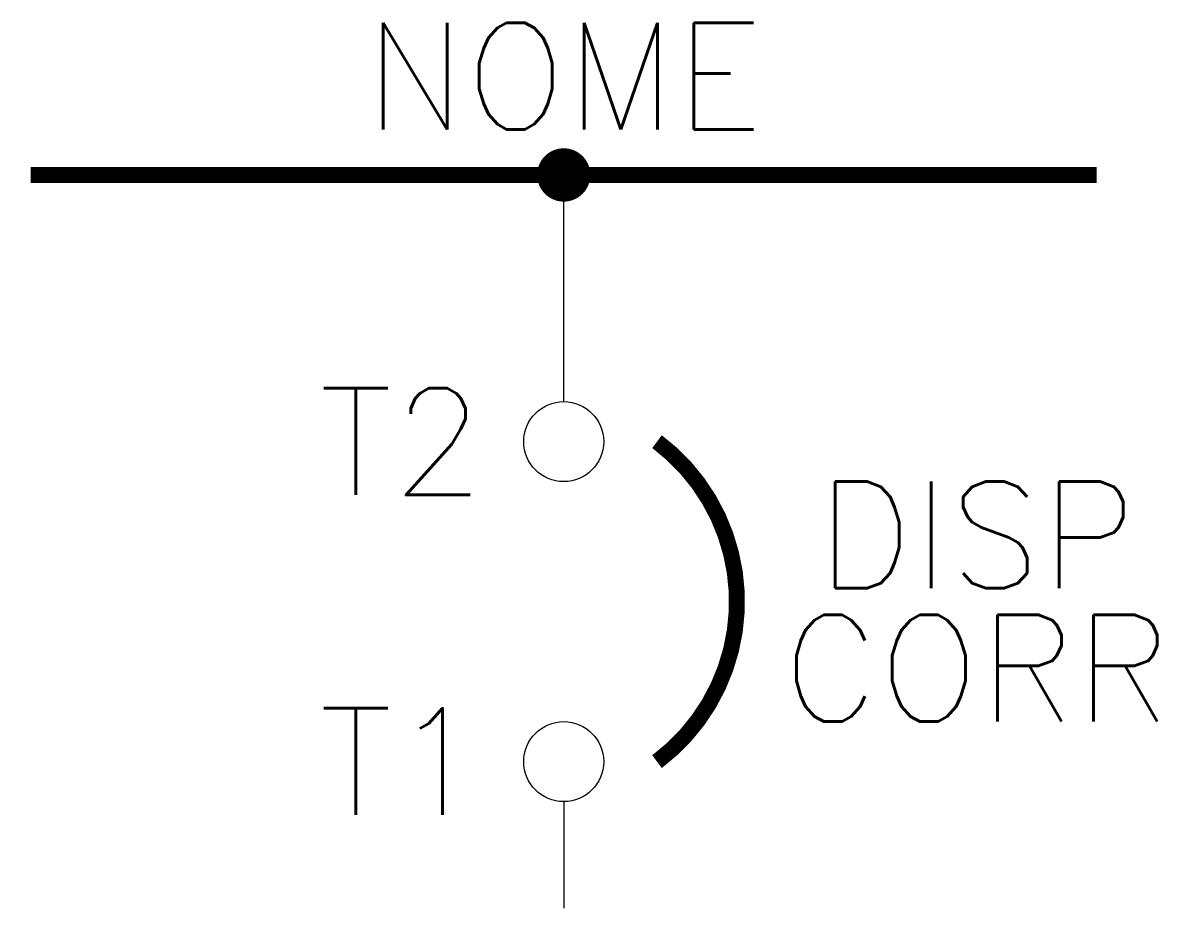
# Model space of a CAD drawing. Header units: millimetres. Extents: x 111.1 to 132.4, y 242.3 to 258.9.
import ezdxf
from ezdxf.enums import TextEntityAlignment as Align

# ---------------------------------------------------------------- set-up
doc = ezdxf.new("R2010")
doc.units = ezdxf.units.MM
doc.header["$LTSCALE"] = 10
doc.styles.add('romans', font='romans.shx')

msp = doc.modelspace()

# ---------------------------------------------------------------- linework, layer by layer
at = {"color": 7}
for p, q in [((121.25, 251.75), (121.25, 256)), ((121.25, 244.25), (121.25, 242.25))]:
    msp.add_line(p, q, dxfattribs=at)
at = {"color": 7, "const_width": 0.5}
msp.add_lwpolyline([(121, 256, 1), (121.5, 256, 1)], format="xyb", close=True, dxfattribs=at)
at = {"color": 7, "const_width": 0.3}
msp.add_lwpolyline([(111.25, 256), (131.25, 256)], dxfattribs=at)
at = {"color": 5, "const_width": 0.3}
msp.add_lwpolyline([(123, 245, 0.5), (123, 251)], format="xyb", dxfattribs=at)
at = {"color": 7, "linetype": 'Continuous', "ltscale": 0.1}
for centre in [(121.25, 251), (121.25, 245)]:
    msp.add_circle(centre, 0.75, dxfattribs=at)

# ---------------------------------------------------------------- texts
at = {"color": 7, "lineweight": -3, "style": 'romans'}
for tag, text, p in [('NOME', 'NOME', (121.25, 257.855)), ('DISP', '', (129, 249.25)), ('CORR', '', (129, 246.75))]:
    msp.add_attdef(tag, text=text, height=2, dxfattribs=at).set_placement(p, align=Align.MIDDLE_CENTER)
for tag, p in [('T2', (119.75, 251)), ('T1', (119.75, 245))]:
    msp.add_attdef(tag, text='', height=2, dxfattribs=at).set_placement(p, align=Align.MIDDLE_RIGHT)

doc.saveas('drawing.dxf')
